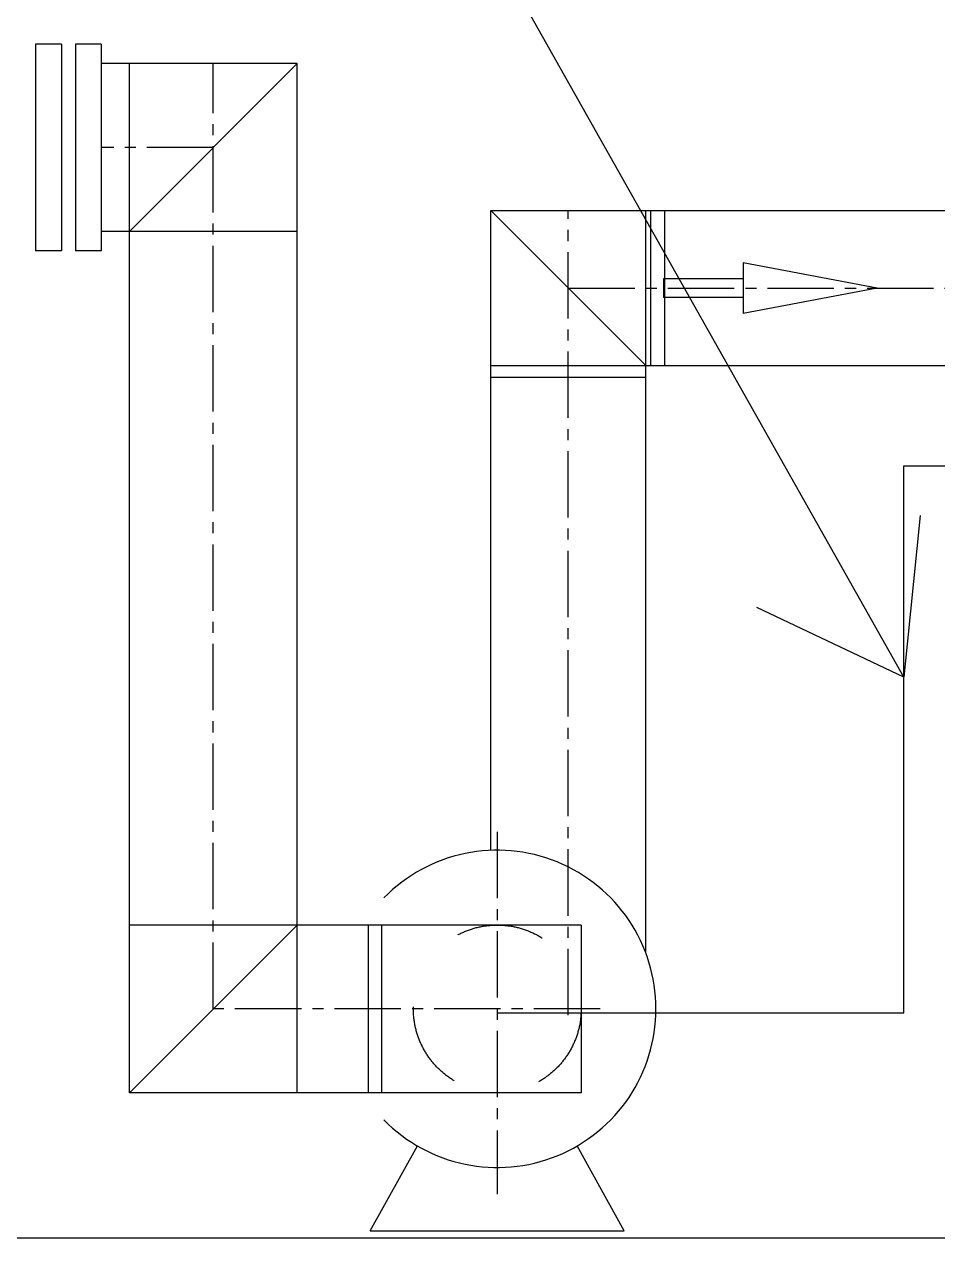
# Model space of a CAD drawing. Header units: millimetres. Extents: x 8533 to 164433, y 5768 to 115327.
# Drawn here: x 93034 to 95614, y 25415 to 28844 of the extents above; entities that cross this region are included whole.
import ezdxf

# ---------------------------------------------------------------- set-up
doc = ezdxf.new("R2010")
doc.units = ezdxf.units.MM
doc.header["$LTSCALE"] = 250
doc.linetypes.add('CENTER2', pattern=[1.125, 0.75, -0.125, 0.125, -0.125])
doc.linetypes.add('HIDDEN', pattern=[2, 1, -1])
for name, color, linetype in [('AA-XXXX-DIMS', 7, 'Continuous'), ('ARC', 8, 'Continuous'), ('st', 4, 'Continuous'), ('전실제연_인버터', 3, 'Continuous')]:
    doc.layers.add(name, color=color, linetype=linetype)
doc.styles.add('맑은고딕', font='')
doc.styles.get('맑은고딕').set_extended_font_data('Malgun Gothic')
doc.dimstyles.new('DIM_40', dxfattribs={"dimscale": 250, "dimtxt": 3, "dimasz": 1.5, "dimexe": 2, "dimexo": 2.5, "dimgap": 1, "dimtad": 1, "dimdec": 0, "dimzin": 0, "dimdsep": 46, "dimtxsty": '맑은고딕', "dimblk1": 'DIMDOT', "dimblk2": 'DIMDOT', "dimsah": 1, "dimcen": 0.09, "dimdle": 2, "dimclrd": 7, "dimclre": 7, "dimclrt": 3, "dimadec": 0, "dimazin": 0, "dimtfac": 1, "dimtdec": 0, "dimtix": 1, "dimtmove": 2, "dimatfit": 3, "dimldrblk": 'DIMDOT', "dimfxl": 1, "dimtolj": 1, "dimtzin": 0, "dimarcsym": 0})

# ---------------------------------------------------------------- blocks, each defined once
blk = doc.blocks.new('DIMDOT')
at = {"layer": 'AA-XXXX-DIMS'}
for p, q in [((0, -1.5), (0, 1.5)), ((-1.5, 0), (1.5, 0))]:
    blk.add_line(p, q, dxfattribs=at)
for radius in [0.5, 0.25]:
    blk.add_circle((0, 0), radius, dxfattribs=at)

msp = doc.modelspace()

# ---------------------------------------------------------------- linework, layer by layer
at = {"layer": 'ARC'}
msp.add_line((19210.6, 25415.1), (124753.6, 25415.1), dxfattribs=at)
at = {"layer": 'st', "color": 4}
for p, q in [((93138.9, 28787.6, 0), (93065.9, 28787.6, 0)), ((93065.9, 28787.6, 0), (93065.9, 28203.7, 0)), ((93138.9, 28787.6, 0), (93138.9, 28203.7, 0)), ((93251.2, 28787.6, 0), (93178.2, 28787.6, 0)), ((93178.2, 28787.6, 0), (93178.2, 28203.7, 0)), ((93251.2, 28787.6, 0), (93251.2, 28203.7, 0)), ((93804.6, 28732.6, 0), (93251.2, 28732.6, 0)), ((93330.7, 25824.9, 0), (93330.7, 28732.6, 0)), ((93804.6, 25824.9, 0), (93804.6, 28732.6, 0)), ((94351.4, 26509.6, 0), (94351.4, 28317.4, 0)), ((94351.4, 28317.4, 0), (97830.3, 28317.4, 0)), ((94789.9, 27878.9, 0), (94351.4, 28317.4, 0)), ((94789.3, 26219.6, 0), (94789.3, 28317.4, 0)), ((94802.7, 28317.4, 0), (94802.7, 27878.9, 0)), ((94841.9, 28317.4, 0), (94841.9, 27878.9, 0)), ((93804.6, 28258.7, 0), (93251.2, 28258.7, 0)), ((93138.9, 28203.7, 0), (93065.9, 28203.7, 0)), ((93251.2, 28203.7, 0), (93178.2, 28203.7, 0)), ((95063.8, 28169.3, 0), (95063.8, 28026.9, 0)), ((95443.1, 28098.1, 0), (95063.8, 28169.3, 0)), ((94839, 28124.9, 0), (94839, 28071.3, 0)), ((95063.8, 28124.9, 0), (94839, 28124.9, 0)), ((95443.1, 28098.1, 0), (95063.8, 28026.9, 0)), ((95063.8, 28071.3, 0), (94839, 28071.3, 0)), ((94351.4, 27879.4, 0), (97830.3, 27879.4, 0)), ((94351.4, 27846.3, 0), (94789.9, 27846.3, 0)), ((94606.7, 26298.7, 0), (93330.7, 26298.7, 0)), ((94005.5, 26298.7, 0), (94005.5, 25824.9, 0)), ((94042.4, 26298.7, 0), (94042.4, 25824.9, 0)), ((94606.7, 26298.7, 0), (94606.7, 25824.9, 0)), ((94606.7, 25824.9, 0), (93330.7, 25824.9, 0)), ((94011.2, 25434.3, 0), (94144.6, 25674.3, 0)), ((94728.4, 25434.3, 0), (94595.1, 25674.3, 0)), ((94011.2, 25434.3, 0), (94728.4, 25434.3, 0))]:
    msp.add_line(p, q, dxfattribs=at)
at = {"layer": 'st'}
for p, q in [((93330.7, 28258.7, 0), (93804.6, 28732.6, 0)), ((93330.7, 25824.9, 0), (93804.6, 26298.7, 0))]:
    msp.add_line(p, q, dxfattribs=at)
at = {"layer": 'st', "color": 1, "linetype": 'CENTER2'}
for p, q in [((93567.7, 26061.8, 0), (93567.7, 28732.6, 0)), ((93567.7, 28495.7, 0), (93251.2, 28495.7, 0)), ((94570.4, 26043.8, 0), (94570.4, 28317.4, 0)), ((94570.4, 28098.1, 0), (97830.3, 28098.1, 0)), ((94369.8, 26562.2, 0), (94369.8, 25538.6, 0)), ((94660.3, 26061.8, 0), (93567.7, 26061.8, 0))]:
    msp.add_line(p, q, dxfattribs=at)
at = {"layer": 'st', "color": 4, "linetype": 'HIDDEN'}
msp.add_circle((94369.8, 26061.8, 0), 236.9, dxfattribs=at)
at = {"layer": 'st', "color": 4}
msp.add_arc((94369.8, 26061.8, 0), 448.2, 224.3784, 135.6216, dxfattribs=at)
at = {"layer": '전실제연_인버터'}
for p, q in [((95517.6, 27595.9, 0), (96064.8, 27595.9, 0)), ((95517.6, 26050.4), (95517.6, 27595.9)), ((94369.8, 26050.4, 0), (95517.6, 26050.4, 0))]:
    msp.add_line(p, q, dxfattribs=at)

# ---------------------------------------------------------------- leaders
at = {"layer": '전실제연_인버터', "color": 1}
msp.add_leader([(95517.6, 26999.3), (93987.9, 29713), (90208.3, 29713)], dimstyle='DIM_40', override={"dimgap": 1, "dimtad": 0, "dimclrd": 1, "dimldrblk": 'Open90'}, dxfattribs=at)

doc.saveas('drawing.dxf')
